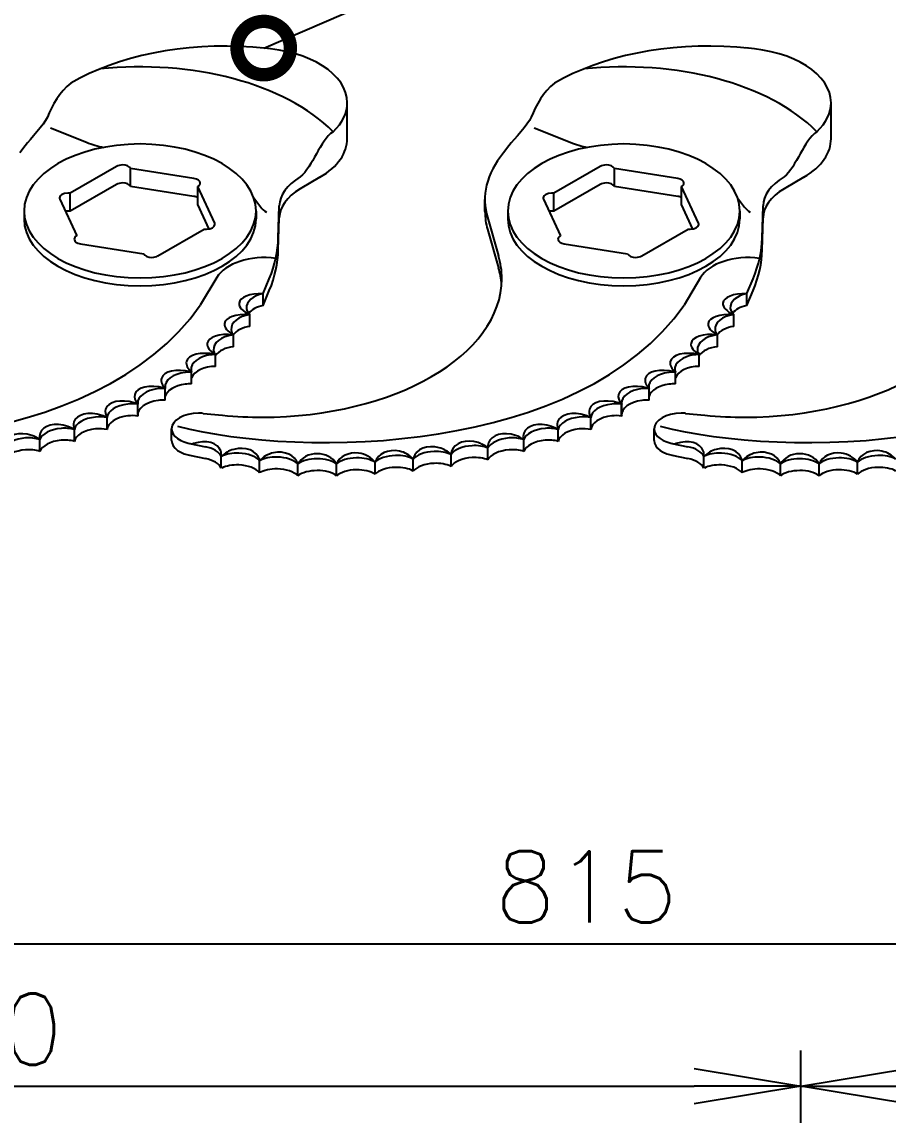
# Model space of a CAD drawing. Extents: x 230 to 4050, y 0 to 2754.
# Drawn here: x 2278.7 to 2522.1, y 1640.3 to 1947.5 of the extents above; entities that cross this region are included whole.
import ezdxf

# ---------------------------------------------------------------- set-up
doc = ezdxf.new("R2010")
doc.units = 0
doc.header["$LTSCALE"] = 2
doc.header["$PDMODE"] = 3
doc.layers.get('0').update_dxf_attribs({"linetype": 'CONTINUOUS'})
doc.layers.get('DEFPOINTS').update_dxf_attribs({"linetype": 'CONTINUOUS'})
doc.layers.add('DANMEN', color=7, linetype='CONTINUOUS')
doc.layers.add('SUNPOU', color=7, linetype='CONTINUOUS')
doc.styles.get("Standard").update_dxf_attribs({"font": 'romans.shx', "bigfont": 'extfont.shx'})
doc.dimstyles.get("Standard").update_dxf_attribs({"dimscale": 10, "dimtxt": 2, "dimasz": 3, "dimexe": 1, "dimexo": 1, "dimgap": 0.6, "dimtad": 3, "dimdec": 0, "dimzin": 0, "dimdsep": 46, "dimtxsty": 'STANDARD', "dimblk1": 'OPEN', "dimblk2": 'OPEN', "dimsah": 1, "dimcen": 1.5, "dimadec": 0, "dimazin": 0, "dimtfac": 1, "dimtdec": 0, "dimtmove": 0, "dimatfit": 0, "dimldrblk": 'DOTSMALL', "dimfxl": 1, "dimtvp": 1, "dimtolj": 1, "dimtzin": 0, "dimarcsym": 0})

# ---------------------------------------------------------------- blocks, each defined once
blk = doc.blocks.new('_OPEN')
at = {"color": 0, "linetype": 'ByBlock'}
for p, q in [((-1, 0.167), (0, 0)), ((0, 0), (-1, -0.167)), ((0, 0), (-1, 0))]:
    blk.add_line(p, q, dxfattribs=at)
blk = doc.blocks.new('*D28')
at = {"layer": 'DEFPOINTS', "color": 0}
for p in [(2843.12, 1648.43), (2497.64, 1533.33), (2843.12, 898.43)]:
    blk.add_point(p, dxfattribs=at)
at = {"layer": 'SUNPOU', "color": 0, "lineweight": -2}
for p, q in [((2497.64, 1543.33), (2497.64, 1658.43)), ((2843.12, 908.43), (2843.12, 1658.43)), ((2527.64, 1648.43), (2813.12, 1648.43))]:
    blk.add_line(p, q, dxfattribs=at)
at = {"layer": 'SUNPOU', "color": 0, "lineweight": -2, "xscale": 30, "yscale": 30, "zscale": 30, "rotation": 180}
blk.add_blockref('_OPEN', (2497.64, 1648.43), dxfattribs=at)
at = {"layer": 'SUNPOU', "color": 0, "lineweight": -2, "xscale": 30, "yscale": 30, "zscale": 30}
blk.add_blockref('_OPEN', (2843.12, 1648.43), dxfattribs=at)
at = {"layer": 'SUNPOU', "color": 0, "insert": (2670.38, 1664.43), "char_height": 20, "attachment_point": 5}
blk.add_mtext('\\A1;345', dxfattribs=at)
blk = doc.blocks.new('_DotSmall')
at = {"color": 0, "linetype": 'ByBlock', "const_width": 0.5}
blk.add_lwpolyline([(-0.0625, 0, 1), (0.0625, 0, 1)], format="xyb", close=True, dxfattribs=at)
blk = doc.blocks.new('*D14')
at = {"layer": 'DEFPOINTS', "color": 0}
for p in [(2497.64, 1648.43), (2497.64, 1533.33), (2031.51, 898.43)]:
    blk.add_point(p, dxfattribs=at)
at = {"layer": 'SUNPOU', "color": 0, "lineweight": -2}
for p, q in [((2031.51, 908.43), (2031.51, 1658.43)), ((2497.64, 1543.33), (2497.64, 1658.43)), ((2061.51, 1648.43), (2467.64, 1648.43))]:
    blk.add_line(p, q, dxfattribs=at)
at = {"layer": 'SUNPOU', "color": 0, "lineweight": -2, "xscale": 30, "yscale": 30, "zscale": 30, "rotation": 180}
blk.add_blockref('_OPEN', (2031.51, 1648.43), dxfattribs=at)
at = {"layer": 'SUNPOU', "color": 0, "lineweight": -2, "xscale": 30, "yscale": 30, "zscale": 30}
blk.add_blockref('_OPEN', (2497.64, 1648.43), dxfattribs=at)
at = {"layer": 'SUNPOU', "color": 0, "insert": (2264.57, 1664.43), "char_height": 20, "attachment_point": 5}
blk.add_mtext('\\A1;470', dxfattribs=at)
blk = doc.blocks.new('*D15')
at = {"layer": 'DEFPOINTS', "color": 0}
for p in [(2843.12, 1688.43), (2031.51, 898.43), (2843.12, 898.43)]:
    blk.add_point(p, dxfattribs=at)
at = {"layer": 'SUNPOU', "color": 0, "lineweight": -2}
for p, q in [((2031.51, 908.43), (2031.51, 1698.43)), ((2843.12, 908.43), (2843.12, 1698.43)), ((2061.51, 1688.43), (2813.12, 1688.43))]:
    blk.add_line(p, q, dxfattribs=at)
at = {"layer": 'SUNPOU', "color": 0, "lineweight": -2, "xscale": 30, "yscale": 30, "zscale": 30, "rotation": 180}
blk.add_blockref('_OPEN', (2031.51, 1688.43), dxfattribs=at)
at = {"layer": 'SUNPOU', "color": 0, "lineweight": -2, "xscale": 30, "yscale": 30, "zscale": 30}
blk.add_blockref('_OPEN', (2843.12, 1688.43), dxfattribs=at)
at = {"layer": 'SUNPOU', "color": 0, "insert": (2437.31, 1704.43), "char_height": 20, "attachment_point": 5}
blk.add_mtext('\\A1;815', dxfattribs=at)

msp = doc.modelspace()

# ---------------------------------------------------------------- linework, layer by layer
at = {"layer": 'DANMEN', "color": 2}
for p, q in [((2346.65, 1940.1), (2343.63, 1940.33)), ((2482.6, 1940.1), (2479.58, 1940.33)), ((2370.13, 1914.64), (2370.13, 1924.74)), ((2506.09, 1914.64), (2506.09, 1924.74)), ((2286.73, 1917.65), (2296.85, 1913.63)), ((2422.69, 1917.65), (2432.8, 1913.63)), ((2279.59, 1912.65), (2278.08, 1910.65)), ((2415.54, 1912.65), (2414.04, 1910.65)), ((2305.27, 1906.85), (2292.24, 1899.33)), ((2327.04, 1903.48), (2309.25, 1906.24)), ((2309.25, 1901.19), (2309.25, 1906.24)), ((2309.25, 1901.19), (2309.25, 1906.24)), ((2441.22, 1906.85), (2428.19, 1899.33)), ((2463, 1903.48), (2445.2, 1906.24)), ((2445.2, 1901.19), (2445.2, 1906.24)), ((2445.2, 1901.19), (2445.2, 1906.24)), ((2305.27, 1901.8), (2292.24, 1894.28)), ((2362.45, 1903.8), (2356.92, 1900.54)), ((2441.22, 1901.8), (2428.19, 1894.28)), ((2498.41, 1903.8), (2492.87, 1900.54)), ((2292.24, 1894.28), (2292.24, 1899.33)), ((2327.04, 1898.43), (2309.25, 1901.19)), ((2332.87, 1890.91), (2328.11, 1901.18)), ((2328.11, 1896.13), (2328.11, 1901.18)), ((2428.19, 1894.28), (2428.19, 1899.33)), ((2463, 1898.43), (2445.2, 1901.19)), ((2464.06, 1896.13), (2464.07, 1901.18)), ((2468.83, 1890.91), (2464.07, 1901.18)), ((2289.33, 1897.65), (2294.09, 1887.37)), ((2331.3, 1889.25), (2328.11, 1896.13)), ((2343.88, 1897.98), (2345.81, 1895.39)), ((2350.75, 1886.69), (2351.03, 1895.77)), ((2351.03, 1892.43), (2351.03, 1895.77)), ((2408.83, 1894.17), (2408.83, 1897.51)), ((2425.28, 1897.65), (2430.04, 1887.37)), ((2467.26, 1889.25), (2464.06, 1896.13)), ((2479.84, 1897.98), (2481.77, 1895.39)), ((2486.7, 1886.69), (2486.98, 1895.77)), ((2486.98, 1892.43), (2486.98, 1895.77)), ((2279.29, 1894.32), (2279.29, 1892.09)), ((2344.49, 1894.32), (2344.49, 1892.09)), ((2350.75, 1883.36), (2351.03, 1892.43)), ((2350.94, 1889.51), (2350.94, 1892.85)), ((2409.54, 1892.55), (2412.66, 1881.68)), ((2415.24, 1894.32), (2415.24, 1892.09)), ((2480.45, 1894.32), (2480.45, 1892.09)), ((2486.7, 1883.36), (2486.98, 1892.43)), ((2486.9, 1889.51), (2486.9, 1892.85)), ((2316.93, 1881.71), (2329.96, 1889.23)), ((2409.54, 1889.22), (2412.66, 1878.34)), ((2452.89, 1881.71), (2465.92, 1889.23)), ((2350.75, 1883.36), (2350.75, 1886.69)), ((2486.7, 1883.36), (2486.7, 1886.69)), ((2295.16, 1885.07), (2312.95, 1882.32)), ((2431.12, 1885.07), (2448.91, 1882.32)), ((2333.48, 1875.67), (2328.83, 1867.82)), ((2346.49, 1871.11), (2348.22, 1875.28)), ((2469.43, 1875.67), (2464.78, 1867.82)), ((2482.44, 1871.11), (2484.17, 1875.28)), ((2346.49, 1867.77), (2348.22, 1871.95)), ((2346.49, 1867.77), (2346.49, 1871.11)), ((2482.44, 1867.77), (2484.17, 1871.95)), ((2482.44, 1867.77), (2482.44, 1871.11)), ((2342.77, 1861.88), (2342.77, 1865.22)), ((2478.73, 1861.88), (2478.73, 1865.22)), ((2338.18, 1856.2), (2338.18, 1859.53)), ((2474.14, 1856.2), (2474.14, 1859.53)), ((2333.09, 1850.66), (2333.09, 1854)), ((2469.04, 1850.66), (2469.04, 1854)), ((2326.4, 1845.72), (2326.4, 1849.06)), ((2462.35, 1845.72), (2462.35, 1849.06)), ((2319, 1841.14), (2319, 1844.47)), ((2454.95, 1841.14), (2454.95, 1844.47)), ((2311.28, 1836.9), (2311.28, 1840.23)), ((2311.32, 1836.7), (2311.32, 1840.04)), ((2447.24, 1836.9), (2447.24, 1840.23)), ((2447.27, 1836.7), (2447.27, 1840.04)), ((2329.62, 1837.45), (2335.06, 1836.92)), ((2465.22, 1837.45), (2470.66, 1836.92)), ((2302.65, 1832.93), (2302.65, 1836.26)), ((2438.61, 1832.93), (2438.61, 1836.26)), ((2293.45, 1829.6), (2293.45, 1832.94)), ((2320.78, 1829.81), (2320.78, 1833.14)), ((2429.41, 1829.6), (2429.41, 1832.94)), ((2456.38, 1829.81), (2456.38, 1833.14)), ((2283.78, 1826.76), (2283.78, 1830.09)), ((2325.77, 1829.03), (2330.27, 1828.08)), ((2409.68, 1824.4), (2409.68, 1827.74)), ((2419.74, 1826.76), (2419.74, 1830.09)), ((2461.37, 1829.03), (2465.87, 1828.08)), ((2325.77, 1825.7), (2330.27, 1824.75)), ((2334.71, 1822.1), (2334.71, 1825.43)), ((2399.3, 1822.57), (2399.3, 1825.9)), ((2461.37, 1825.7), (2465.87, 1824.75)), ((2470.31, 1822.1), (2470.31, 1825.43)), ((2345.51, 1820.8), (2345.51, 1824.13)), ((2356.26, 1819.93), (2356.26, 1823.27)), ((2367.11, 1819.94), (2367.11, 1823.27)), ((2377.94, 1820.38), (2377.94, 1823.71)), ((2388.69, 1821.26), (2388.69, 1824.6)), ((2481.11, 1820.8), (2481.11, 1824.13)), ((2491.86, 1819.93), (2491.86, 1823.27)), ((2502.72, 1819.94), (2502.72, 1823.27)), ((2513.54, 1820.38), (2513.54, 1823.71))]:
    msp.add_line(p, q, dxfattribs=at)
for points in [[(2343.63, 1940.33), (2324.1, 1941.81), (2305.51, 1937.8), (2292.42, 1930.28)], [(2479.58, 1940.33), (2460.05, 1941.81), (2441.47, 1937.8), (2428.37, 1930.28)], [(2370.13, 1924.74), (2370.13, 1932.73), (2359.65, 1939.3), (2346.07, 1940.13)], [(2506.09, 1924.74), (2506.09, 1932.73), (2495.6, 1939.3), (2482.03, 1940.13)], [(2366.13, 1916.6), (2352.77, 1930.22), (2326.34, 1936.89), (2300.64, 1934.26)], [(2502.08, 1916.6), (2488.72, 1930.22), (2462.3, 1936.89), (2436.59, 1934.26)], [(2292.42, 1930.28), (2289.29, 1927.83), (2287.2, 1924.02), (2285.86, 1920.68)], [(2428.37, 1930.28), (2425.24, 1927.83), (2423.15, 1924.02), (2421.82, 1920.68)], [(2366.13, 1916.6), (2368.87, 1919.17), (2370.16, 1922.01), (2370.13, 1924.74)], [(2502.08, 1916.6), (2504.83, 1919.17), (2506.12, 1922.01), (2506.09, 1924.74)], [(2285.86, 1920.68), (2284.89, 1918.47), (2281.11, 1914.48), (2279.59, 1912.65)], [(2421.82, 1920.68), (2420.84, 1918.47), (2417.07, 1914.48), (2415.54, 1912.65)], [(2366.13, 1916.6), (2362.36, 1913.94), (2360.55, 1906.9), (2356.92, 1903.88)], [(2362.45, 1903.8), (2367.58, 1906.81), (2370.13, 1910.73), (2370.13, 1914.64)], [(2502.08, 1916.6), (2498.32, 1913.94), (2496.5, 1906.9), (2492.87, 1903.88)], [(2498.41, 1903.8), (2503.54, 1906.81), (2506.09, 1910.73), (2506.09, 1914.64)], [(2296.85, 1913.63), (2298.41, 1913.01), (2300.07, 1912.52), (2301.62, 1912.19)], [(2414.04, 1910.65), (2409.12, 1904.77), (2407.8, 1898.42), (2409.54, 1892.55)], [(2432.8, 1913.63), (2434.36, 1913.01), (2436.02, 1912.52), (2437.58, 1912.19)], [(2328.8, 1902.16), (2328.8, 1902.79), (2328.07, 1903.32), (2327.04, 1903.48)], [(2328.11, 1901.18), (2328.57, 1901.45), (2328.8, 1901.8), (2328.8, 1902.16)], [(2356.92, 1903.88), (2353.08, 1901.62), (2351.12, 1898.69), (2351.03, 1895.77)], [(2464.76, 1902.16), (2464.76, 1902.79), (2464.02, 1903.32), (2463, 1903.48)], [(2464.07, 1901.18), (2464.53, 1901.45), (2464.76, 1901.8), (2464.76, 1902.16)], [(2492.87, 1903.88), (2489.04, 1901.62), (2487.08, 1898.69), (2486.98, 1895.77)], [(2328.11, 1898.08), (2327.8, 1898.25), (2327.43, 1898.37), (2327.04, 1898.43)], [(2356.92, 1900.54), (2353.08, 1898.28), (2351.12, 1895.36), (2351.03, 1892.43)], [(2464.06, 1898.08), (2463.75, 1898.25), (2463.38, 1898.37), (2463, 1898.43)], [(2492.87, 1900.54), (2489.04, 1898.28), (2487.08, 1895.36), (2486.98, 1892.43)], [(2289.25, 1898.01), (2289.25, 1897.87), (2289.27, 1897.75), (2289.33, 1897.65)], [(2345.81, 1895.39), (2346.2, 1894.85), (2346.77, 1894.38), (2347.4, 1894.03)], [(2425.2, 1898.01), (2425.2, 1897.87), (2425.23, 1897.75), (2425.28, 1897.65)], [(2481.77, 1895.39), (2482.16, 1894.85), (2482.73, 1894.38), (2483.36, 1894.03)], [(2292.24, 1894.28), (2291.78, 1894.35), (2291.31, 1894.33), (2290.9, 1894.26)], [(2408.83, 1894.17), (2408.83, 1892.43), (2409.08, 1890.71), (2409.54, 1889.22)], [(2428.19, 1894.28), (2427.73, 1894.35), (2427.27, 1894.33), (2426.85, 1894.26)], [(2332.96, 1890.56), (2332.96, 1890.68), (2332.93, 1890.8), (2332.87, 1890.91)], [(2468.91, 1890.56), (2468.91, 1890.68), (2468.88, 1890.8), (2468.83, 1890.91)], [(2294.09, 1887.37), (2293.63, 1887.1), (2293.4, 1886.75), (2293.4, 1886.4)], [(2293.4, 1886.4), (2293.4, 1885.77), (2294.14, 1885.23), (2295.16, 1885.07)], [(2348.22, 1875.29), (2349.87, 1879.23), (2350.69, 1883.17), (2350.75, 1886.7)], [(2430.04, 1887.37), (2429.58, 1887.1), (2429.35, 1886.75), (2429.35, 1886.4)], [(2429.35, 1886.4), (2429.35, 1885.77), (2430.09, 1885.23), (2431.12, 1885.07)], [(2484.18, 1875.29), (2485.83, 1879.23), (2486.65, 1883.17), (2486.7, 1886.7)], [(2348.22, 1871.96), (2349.87, 1875.89), (2350.69, 1879.84), (2350.75, 1883.36)], [(2484.18, 1871.96), (2485.83, 1875.89), (2486.65, 1879.84), (2486.7, 1883.36)], [(2350.04, 1881.02), (2342.91, 1881.96), (2335.81, 1879.61), (2333.48, 1875.67)], [(2413.57, 1875.31), (2413.57, 1877.56), (2413.24, 1879.77), (2412.66, 1881.68)], [(2485.99, 1881.02), (2478.86, 1881.96), (2471.77, 1879.61), (2469.43, 1875.67)], [(2413.51, 1873.64), (2413.38, 1875.31), (2413.08, 1876.94), (2412.66, 1878.34)], [(2186.5, 1833.89), (2221.52, 1824.7), (2299.65, 1825.97), (2328.83, 1867.82)], [(2322.45, 1833.89), (2357.47, 1824.7), (2435.6, 1825.97), (2464.78, 1867.82)], [(2346.49, 1867.77), (2344.67, 1867.44), (2343.22, 1866.61), (2342.43, 1865.57)], [(2458.06, 1833.89), (2493.08, 1824.7), (2571.21, 1825.97), (2600.39, 1867.82)], [(2482.44, 1867.77), (2480.62, 1867.44), (2479.17, 1866.61), (2478.39, 1865.57)], [(2342.77, 1861.88), (2340.69, 1861.61), (2338.98, 1860.7), (2338.1, 1859.52)], [(2478.73, 1861.88), (2476.65, 1861.61), (2474.93, 1860.7), (2474.05, 1859.52)], [(2338.18, 1856.2), (2335.92, 1855.98), (2334.01, 1854.99), (2333.09, 1853.71)], [(2474.14, 1856.2), (2471.87, 1855.98), (2469.96, 1854.99), (2469.04, 1853.71)], [(2333.09, 1850.66), (2330.02, 1850.68), (2327.16, 1849.28), (2326.4, 1847.47)], [(2469.04, 1850.66), (2465.97, 1850.68), (2463.11, 1849.28), (2462.35, 1847.47)], [(2320.78, 1833.14), (2320.78, 1831.07), (2323.28, 1829.33), (2326.69, 1828.88)], [(2456.38, 1833.14), (2456.38, 1831.07), (2458.88, 1829.33), (2462.29, 1828.88)], [(2320.78, 1829.81), (2320.78, 1827.73), (2323.28, 1826), (2326.69, 1825.54)], [(2334.71, 1825.43), (2334.16, 1826.65), (2332.42, 1827.64), (2330.27, 1828.08)], [(2456.38, 1829.81), (2456.38, 1827.73), (2458.88, 1826), (2462.29, 1825.54)], [(2470.31, 1825.43), (2469.76, 1826.65), (2468.03, 1827.64), (2465.87, 1828.08)], [(2334.71, 1822.1), (2334.16, 1823.32), (2332.42, 1824.3), (2330.27, 1824.75)], [(2470.31, 1822.1), (2469.76, 1823.32), (2468.02, 1824.3), (2465.87, 1824.75)]]:
    msp.add_open_spline(points, degree=3, dxfattribs=at)
for points, knots in [([(2344.49, 1894.32), (2344.49, 1904.72), (2329.9, 1913.15), (2311.89, 1913.15), (2293.89, 1913.15), (2279.29, 1904.72), (2279.29, 1894.32)], [0, 0, 0, 0, 1, 1, 1, 2, 2, 2, 2]), ([(2480.45, 1894.32), (2480.45, 1904.72), (2465.85, 1913.15), (2447.85, 1913.15), (2429.84, 1913.15), (2415.24, 1904.72), (2415.24, 1894.32)], [0, 0, 0, 0, 1, 1, 1, 2, 2, 2, 2]), ([(2309.25, 1906.24), (2308.96, 1906.85), (2308.01, 1907.25), (2306.95, 1907.25), (2306.29, 1907.25), (2305.7, 1907.1), (2305.27, 1906.85)], [0, 0, 0, 0, 1, 1, 1, 2, 2, 2, 2]), ([(2445.2, 1906.24), (2444.92, 1906.85), (2443.97, 1907.25), (2442.9, 1907.25), (2442.25, 1907.25), (2441.65, 1907.1), (2441.22, 1906.85)], [0, 0, 0, 0, 1, 1, 1, 2, 2, 2, 2]), ([(2309.25, 1901.19), (2308.96, 1901.8), (2308.01, 1902.2), (2306.95, 1902.2), (2306.29, 1902.2), (2305.69, 1902.05), (2305.26, 1901.8)], [0, 0, 0, 0, 1, 1, 1, 2, 2, 2, 2]), ([(2445.2, 1901.19), (2444.92, 1901.8), (2443.97, 1902.2), (2442.9, 1902.2), (2442.24, 1902.2), (2441.65, 1902.05), (2441.22, 1901.8)], [0, 0, 0, 0, 1, 1, 1, 2, 2, 2, 2]), ([(2292.24, 1899.33), (2292.03, 1899.36), (2291.82, 1899.38), (2291.62, 1899.38), (2290.31, 1899.38), (2289.25, 1898.76), (2289.25, 1898.01)], [0, 0, 0, 0, 1, 1, 1, 2, 2, 2, 2]), ([(2428.19, 1899.33), (2427.98, 1899.36), (2427.77, 1899.38), (2427.57, 1899.38), (2426.26, 1899.38), (2425.2, 1898.76), (2425.2, 1898.01)], [0, 0, 0, 0, 1, 1, 1, 2, 2, 2, 2]), ([(2279.29, 1894.32), (2279.29, 1883.92), (2293.89, 1875.5), (2311.89, 1875.5), (2329.9, 1875.5), (2344.49, 1883.92), (2344.49, 1894.32)], [0, 0, 0, 0, 1, 1, 1, 2, 2, 2, 2]), ([(2415.24, 1894.32), (2415.24, 1883.92), (2429.84, 1875.5), (2447.85, 1875.5), (2465.85, 1875.5), (2480.45, 1883.92), (2480.45, 1894.32)], [0, 0, 0, 0, 1, 1, 1, 2, 2, 2, 2]), ([(2279.29, 1892.09), (2279.29, 1881.7), (2293.89, 1873.27), (2311.89, 1873.27), (2329.9, 1873.27), (2344.49, 1881.7), (2344.49, 1892.09)], [0, 0, 0, 0, 1, 1, 1, 2, 2, 2, 2]), ([(2329.96, 1889.23), (2330.17, 1889.2), (2330.39, 1889.18), (2330.58, 1889.18), (2331.89, 1889.18), (2332.96, 1889.8), (2332.96, 1890.56)], [0, 0, 0, 0, 1, 1, 1, 2, 2, 2, 2]), ([(2415.24, 1892.09), (2415.24, 1881.7), (2429.84, 1873.27), (2447.85, 1873.27), (2465.85, 1873.27), (2480.45, 1881.7), (2480.45, 1892.09)], [0, 0, 0, 0, 1, 1, 1, 2, 2, 2, 2]), ([(2465.92, 1889.23), (2466.13, 1889.2), (2466.34, 1889.18), (2466.54, 1889.18), (2467.85, 1889.18), (2468.91, 1889.8), (2468.91, 1890.56)], [0, 0, 0, 0, 1, 1, 1, 2, 2, 2, 2]), ([(2312.95, 1882.32), (2313.24, 1881.71), (2314.2, 1881.31), (2315.25, 1881.3), (2315.91, 1881.3), (2316.51, 1881.46), (2316.93, 1881.71)], [0, 0, 0, 0, 1, 1, 1, 2, 2, 2, 2]), ([(2448.91, 1882.32), (2449.19, 1881.71), (2450.15, 1881.31), (2451.21, 1881.3), (2451.87, 1881.3), (2452.46, 1881.46), (2452.89, 1881.71)], [0, 0, 0, 0, 1, 1, 1, 2, 2, 2, 2]), ([(2335.06, 1836.92), (2338.93, 1836.55), (2342.78, 1836.38), (2346.16, 1836.39), (2383.39, 1836.39), (2413.57, 1853.81), (2413.57, 1875.31)], [0, 0, 0, 0, 1, 1, 1, 2, 2, 2, 2]), ([(2470.66, 1836.92), (2474.53, 1836.55), (2478.38, 1836.38), (2481.77, 1836.39), (2518.99, 1836.39), (2549.17, 1853.81), (2549.17, 1875.31)], [0, 0, 0, 0, 1, 1, 1, 2, 2, 2, 2]), ([(2346.47, 1871.1), (2342.67, 1871.19), (2339.95, 1870.06), (2339.74, 1868.46), (2339.59, 1867.3), (2340.79, 1866.11), (2342.77, 1865.22)], [0, 0, 0, 0, 1, 1, 1, 2, 2, 2, 2]), ([(2346.49, 1871.11), (2343.61, 1870.58), (2341.65, 1868.8), (2341.83, 1866.96), (2341.89, 1866.29), (2342.24, 1865.69), (2342.77, 1865.22)], [0, 0, 0, 0, 1, 1, 1, 2, 2, 2, 2]), ([(2482.43, 1871.1), (2478.63, 1871.19), (2475.91, 1870.06), (2475.69, 1868.46), (2475.55, 1867.3), (2476.75, 1866.11), (2478.72, 1865.22)], [0, 0, 0, 0, 1, 1, 1, 2, 2, 2, 2]), ([(2482.44, 1871.11), (2479.57, 1870.58), (2477.6, 1868.8), (2477.78, 1866.96), (2477.84, 1866.29), (2478.19, 1865.69), (2478.73, 1865.22)], [0, 0, 0, 0, 1, 1, 1, 2, 2, 2, 2]), ([(2342.76, 1865.22), (2338.84, 1865.5), (2335.89, 1864.43), (2335.61, 1862.74), (2335.44, 1861.63), (2336.45, 1860.47), (2338.18, 1859.54)], [0, 0, 0, 0, 1, 1, 1, 2, 2, 2, 2]), ([(2342.77, 1865.22), (2339.62, 1864.81), (2337.3, 1862.92), (2337.52, 1860.95), (2337.58, 1860.41), (2337.82, 1859.93), (2338.18, 1859.53)], [0, 0, 0, 0, 1, 1, 1, 2, 2, 2, 2]), ([(2478.72, 1865.22), (2474.79, 1865.5), (2471.84, 1864.43), (2471.56, 1862.74), (2471.39, 1861.63), (2472.41, 1860.47), (2474.14, 1859.54)], [0, 0, 0, 0, 1, 1, 1, 2, 2, 2, 2]), ([(2478.73, 1865.22), (2475.58, 1864.81), (2473.25, 1862.92), (2473.48, 1860.95), (2473.53, 1860.41), (2473.78, 1859.93), (2474.14, 1859.53)], [0, 0, 0, 0, 1, 1, 1, 2, 2, 2, 2]), ([(2338.18, 1859.53), (2334.19, 1859.94), (2331.1, 1858.91), (2330.78, 1857.16), (2330.6, 1856.09), (2331.51, 1854.95), (2333.08, 1854)], [0, 0, 0, 0, 1, 1, 1, 2, 2, 2, 2]), ([(2338.18, 1859.53), (2338.11, 1859.53), (2338.04, 1859.52), (2337.97, 1859.51), (2334.75, 1859.12), (2332.32, 1857.2), (2332.56, 1855.21), (2332.62, 1854.76), (2332.81, 1854.35), (2333.09, 1854)], [0, 0, 0, 0, 1, 1, 1, 2, 2, 2, 3, 3, 3, 3]), ([(2474.13, 1859.53), (2470.15, 1859.94), (2467.05, 1858.91), (2466.74, 1857.16), (2466.56, 1856.09), (2467.46, 1854.95), (2469.04, 1854)], [0, 0, 0, 0, 1, 1, 1, 2, 2, 2, 2]), ([(2474.14, 1859.53), (2474.06, 1859.53), (2473.99, 1859.52), (2473.93, 1859.51), (2470.7, 1859.12), (2468.28, 1857.2), (2468.52, 1855.21), (2468.58, 1854.76), (2468.76, 1854.35), (2469.04, 1854)], [0, 0, 0, 0, 1, 1, 1, 2, 2, 2, 3, 3, 3, 3]), ([(2333.08, 1854), (2328.98, 1854.86), (2325.41, 1853.98), (2324.95, 1852.01), (2324.73, 1851.05), (2325.29, 1850), (2326.4, 1849.06)], [0, 0, 0, 0, 1, 1, 1, 2, 2, 2, 2]), ([(2333.09, 1854), (2332.63, 1854), (2332.17, 1853.97), (2331.77, 1853.92), (2328.47, 1853.49), (2325.99, 1851.59), (2326.23, 1849.65), (2326.26, 1849.44), (2326.32, 1849.23), (2326.4, 1849.06)], [0, 0, 0, 0, 1, 1, 1, 2, 2, 2, 3, 3, 3, 3]), ([(2469.03, 1854), (2464.94, 1854.86), (2461.36, 1853.98), (2460.91, 1852.01), (2460.68, 1851.05), (2461.25, 1850), (2462.35, 1849.06)], [0, 0, 0, 0, 1, 1, 1, 2, 2, 2, 2]), ([(2469.04, 1854), (2468.58, 1854), (2468.13, 1853.97), (2467.72, 1853.92), (2464.42, 1853.49), (2461.95, 1851.59), (2462.19, 1849.65), (2462.22, 1849.44), (2462.27, 1849.23), (2462.35, 1849.06)], [0, 0, 0, 0, 1, 1, 1, 2, 2, 2, 3, 3, 3, 3]), ([(2326.39, 1849.06), (2326.32, 1849.08), (2326.26, 1849.09), (2326.2, 1849.11), (2322.16, 1850.15), (2318.46, 1849.32), (2317.93, 1847.28), (2317.7, 1846.37), (2318.11, 1845.38), (2319, 1844.48)], [0, 0, 0, 0, 1, 1, 1, 2, 2, 2, 3, 3, 3, 3]), ([(2462.35, 1849.06), (2462.28, 1849.08), (2462.22, 1849.09), (2462.16, 1849.11), (2458.11, 1850.15), (2454.41, 1849.32), (2453.88, 1847.28), (2453.65, 1846.37), (2454.07, 1845.38), (2454.95, 1844.48)], [0, 0, 0, 0, 1, 1, 1, 2, 2, 2, 3, 3, 3, 3]), ([(2326.4, 1849.06), (2325.77, 1849.09), (2325.13, 1849.06), (2324.56, 1848.99), (2321.22, 1848.58), (2318.69, 1846.69), (2318.94, 1844.77), (2318.95, 1844.67), (2318.97, 1844.57), (2319, 1844.47)], [0, 0, 0, 0, 1, 1, 1, 2, 2, 2, 3, 3, 3, 3]), ([(2462.35, 1849.06), (2461.72, 1849.09), (2461.09, 1849.06), (2460.52, 1848.99), (2457.17, 1848.58), (2454.65, 1846.69), (2454.89, 1844.77), (2454.9, 1844.67), (2454.93, 1844.57), (2454.95, 1844.47)], [0, 0, 0, 0, 1, 1, 1, 2, 2, 2, 3, 3, 3, 3]), ([(2318.99, 1844.47), (2318.86, 1844.51), (2318.73, 1844.55), (2318.63, 1844.57), (2314.63, 1845.64), (2310.95, 1844.84), (2310.39, 1842.77), (2310.16, 1841.89), (2310.52, 1840.93), (2311.32, 1840.04)], [0, 0, 0, 0, 1, 1, 1, 2, 2, 2, 3, 3, 3, 3]), ([(2319, 1844.47), (2318.3, 1844.52), (2317.59, 1844.5), (2316.95, 1844.42), (2313.59, 1844.01), (2311.05, 1842.14), (2311.28, 1840.23), (2311.29, 1840.16), (2311.3, 1840.09), (2311.32, 1840.04)], [0, 0, 0, 0, 1, 1, 1, 2, 2, 2, 3, 3, 3, 3]), ([(2326.4, 1845.72), (2325.77, 1845.76), (2325.13, 1845.73), (2324.56, 1845.66), (2321.71, 1845.3), (2319.46, 1843.88), (2319, 1842.26)], [0, 0, 0, 0, 1, 1, 1, 2, 2, 2, 2]), ([(2454.94, 1844.47), (2454.81, 1844.51), (2454.69, 1844.55), (2454.58, 1844.57), (2450.58, 1845.64), (2446.9, 1844.84), (2446.35, 1842.77), (2446.11, 1841.89), (2446.48, 1840.93), (2447.27, 1840.04)], [0, 0, 0, 0, 1, 1, 1, 2, 2, 2, 3, 3, 3, 3]), ([(2454.95, 1844.47), (2454.25, 1844.52), (2453.55, 1844.5), (2452.91, 1844.42), (2449.54, 1844.01), (2447.01, 1842.14), (2447.24, 1840.23), (2447.25, 1840.16), (2447.26, 1840.09), (2447.27, 1840.04)], [0, 0, 0, 0, 1, 1, 1, 2, 2, 2, 3, 3, 3, 3]), ([(2462.35, 1845.72), (2461.72, 1845.76), (2461.09, 1845.73), (2460.52, 1845.66), (2457.67, 1845.3), (2455.41, 1843.88), (2454.95, 1842.26)], [0, 0, 0, 0, 1, 1, 1, 2, 2, 2, 2]), ([(2311.31, 1840.04), (2310.95, 1840.18), (2310.59, 1840.31), (2310.27, 1840.41), (2306.48, 1841.57), (2302.89, 1840.79), (2302.23, 1838.65), (2301.99, 1837.89), (2302.17, 1837.06), (2302.64, 1836.27)], [0, 0, 0, 0, 1, 1, 1, 2, 2, 2, 3, 3, 3, 3]), ([(2311.32, 1840.04), (2310.38, 1840.19), (2309.41, 1840.2), (2308.5, 1840.09), (2305.22, 1839.74), (2302.68, 1838.06), (2302.64, 1836.26)], [0, 0, 0, 0, 1, 1, 1, 2, 2, 2, 2]), ([(2319, 1841.14), (2318.3, 1841.19), (2317.59, 1841.17), (2316.95, 1841.09), (2313.59, 1840.68), (2311.05, 1838.81), (2311.28, 1836.9), (2311.29, 1836.83), (2311.3, 1836.76), (2311.32, 1836.7)], [0, 0, 0, 0, 1, 1, 1, 2, 2, 2, 3, 3, 3, 3]), ([(2447.26, 1840.04), (2446.9, 1840.18), (2446.55, 1840.31), (2446.23, 1840.41), (2442.44, 1841.57), (2438.84, 1840.79), (2438.18, 1838.65), (2437.95, 1837.89), (2438.12, 1837.06), (2438.6, 1836.27)], [0, 0, 0, 0, 1, 1, 1, 2, 2, 2, 3, 3, 3, 3]), ([(2447.27, 1840.04), (2446.34, 1840.19), (2445.36, 1840.2), (2444.46, 1840.09), (2441.17, 1839.74), (2438.64, 1838.06), (2438.6, 1836.26)], [0, 0, 0, 0, 1, 1, 1, 2, 2, 2, 2]), ([(2454.95, 1841.14), (2454.25, 1841.19), (2453.55, 1841.17), (2452.91, 1841.09), (2449.54, 1840.68), (2447.01, 1838.81), (2447.24, 1836.9), (2447.25, 1836.83), (2447.26, 1836.76), (2447.27, 1836.7)], [0, 0, 0, 0, 1, 1, 1, 2, 2, 2, 3, 3, 3, 3]), ([(2302.64, 1836.26), (2302.15, 1836.5), (2301.65, 1836.71), (2301.19, 1836.85), (2297.54, 1838.05), (2293.99, 1837.25), (2293.28, 1835.06), (2293.05, 1834.38), (2293.14, 1833.65), (2293.44, 1832.95)], [0, 0, 0, 0, 1, 1, 1, 2, 2, 2, 3, 3, 3, 3]), ([(2329.62, 1837.45), (2329.17, 1837.49), (2328.73, 1837.51), (2328.35, 1837.51), (2324.17, 1837.51), (2320.78, 1835.55), (2320.78, 1833.14)], [0, 0, 0, 0, 1, 1, 1, 2, 2, 2, 2]), ([(2438.59, 1836.26), (2438.11, 1836.5), (2437.61, 1836.71), (2437.15, 1836.85), (2433.49, 1838.05), (2429.95, 1837.25), (2429.24, 1835.06), (2429.01, 1834.38), (2429.09, 1833.65), (2429.4, 1832.95)], [0, 0, 0, 0, 1, 1, 1, 2, 2, 2, 3, 3, 3, 3]), ([(2465.22, 1837.45), (2464.78, 1837.49), (2464.34, 1837.51), (2463.95, 1837.51), (2459.77, 1837.51), (2456.38, 1835.55), (2456.38, 1833.14)], [0, 0, 0, 0, 1, 1, 1, 2, 2, 2, 2]), ([(2293.44, 1832.94), (2292.83, 1833.3), (2292.19, 1833.58), (2291.58, 1833.79), (2288.04, 1834.99), (2284.57, 1834.14), (2283.8, 1831.9), (2283.61, 1831.31), (2283.61, 1830.69), (2283.78, 1830.1)], [0, 0, 0, 0, 1, 1, 1, 2, 2, 2, 3, 3, 3, 3]), ([(2302.65, 1836.26), (2301.6, 1836.49), (2300.47, 1836.54), (2299.38, 1836.42), (2296.23, 1836.11), (2293.74, 1834.62), (2293.44, 1832.94)], [0, 0, 0, 0, 1, 1, 1, 2, 2, 2, 2]), ([(2311.32, 1836.7), (2310.38, 1836.85), (2309.41, 1836.86), (2308.5, 1836.76), (2305.22, 1836.4), (2302.68, 1834.72), (2302.64, 1832.93)], [0, 0, 0, 0, 1, 1, 1, 2, 2, 2, 2]), ([(2429.4, 1832.94), (2428.79, 1833.3), (2428.14, 1833.58), (2427.54, 1833.79), (2424, 1834.99), (2420.52, 1834.14), (2419.76, 1831.9), (2419.56, 1831.31), (2419.56, 1830.69), (2419.74, 1830.1)], [0, 0, 0, 0, 1, 1, 1, 2, 2, 2, 3, 3, 3, 3]), ([(2438.61, 1836.26), (2437.56, 1836.49), (2436.42, 1836.54), (2435.34, 1836.42), (2432.18, 1836.11), (2429.7, 1834.62), (2429.4, 1832.94)], [0, 0, 0, 0, 1, 1, 1, 2, 2, 2, 2]), ([(2447.27, 1836.7), (2446.34, 1836.85), (2445.36, 1836.86), (2444.46, 1836.76), (2441.17, 1836.4), (2438.64, 1834.72), (2438.6, 1832.93)], [0, 0, 0, 0, 1, 1, 1, 2, 2, 2, 2]), ([(2283.78, 1830.09), (2283.05, 1830.6), (2282.26, 1830.98), (2281.48, 1831.24), (2278.06, 1832.41), (2274.65, 1831.47), (2273.86, 1829.16), (2273.69, 1828.69), (2273.65, 1828.21), (2273.72, 1827.75)], [0, 0, 0, 0, 1, 1, 1, 2, 2, 2, 3, 3, 3, 3]), ([(2293.45, 1832.94), (2292.3, 1833.25), (2291, 1833.34), (2289.76, 1833.23), (2286.73, 1832.98), (2284.29, 1831.65), (2283.78, 1830.09)], [0, 0, 0, 0, 1, 1, 1, 2, 2, 2, 2]), ([(2302.65, 1832.93), (2301.6, 1833.15), (2300.47, 1833.2), (2299.38, 1833.09), (2296.23, 1832.78), (2293.74, 1831.29), (2293.44, 1829.6)], [0, 0, 0, 0, 1, 1, 1, 2, 2, 2, 2]), ([(2419.74, 1830.09), (2419.01, 1830.6), (2418.21, 1830.98), (2417.44, 1831.24), (2414.01, 1832.41), (2410.6, 1831.47), (2409.81, 1829.16), (2409.65, 1828.69), (2409.61, 1828.21), (2409.68, 1827.75)], [0, 0, 0, 0, 1, 1, 1, 2, 2, 2, 3, 3, 3, 3]), ([(2429.41, 1832.94), (2428.25, 1833.25), (2426.95, 1833.34), (2425.71, 1833.23), (2422.69, 1832.98), (2420.25, 1831.65), (2419.73, 1830.09)], [0, 0, 0, 0, 1, 1, 1, 2, 2, 2, 2]), ([(2438.61, 1832.93), (2437.56, 1833.15), (2436.42, 1833.2), (2435.34, 1833.09), (2432.18, 1832.78), (2429.7, 1831.29), (2429.4, 1829.6)], [0, 0, 0, 0, 1, 1, 1, 2, 2, 2, 2]), ([(2283.78, 1830.09), (2282.56, 1830.5), (2281.1, 1830.65), (2279.69, 1830.55), (2276.8, 1830.34), (2274.42, 1829.18), (2273.72, 1827.74)], [0, 0, 0, 0, 1, 1, 1, 2, 2, 2, 2]), ([(2293.45, 1829.6), (2292.3, 1829.92), (2291, 1830.01), (2289.76, 1829.9), (2286.73, 1829.64), (2284.29, 1828.32), (2283.78, 1826.76)], [0, 0, 0, 0, 1, 1, 1, 2, 2, 2, 2]), ([(2334.71, 1825.43), (2334.79, 1825.98), (2334.74, 1826.49), (2334.58, 1826.93), (2333.8, 1829.23), (2330.37, 1830.14), (2326.93, 1828.96), (2326.82, 1828.92), (2326.71, 1828.89), (2326.62, 1828.85)], [0, 0, 0, 0, 1, 1, 1, 2, 2, 2, 3, 3, 3, 3]), ([(2345.51, 1824.14), (2345.49, 1824.26), (2345.46, 1824.37), (2345.43, 1824.47), (2344.74, 1826.97), (2341.51, 1828.25), (2338.22, 1827.34), (2336.87, 1826.97), (2335.72, 1826.28), (2334.89, 1825.44)], [0, 0, 0, 0, 1, 1, 1, 2, 2, 2, 3, 3, 3, 3]), ([(2399.29, 1825.9), (2398.38, 1826.82), (2397.2, 1827.47), (2395.97, 1827.8), (2392.68, 1828.71), (2389.45, 1827.43), (2388.76, 1824.94), (2388.72, 1824.82), (2388.7, 1824.7), (2388.69, 1824.61)], [0, 0, 0, 0, 1, 1, 1, 2, 2, 2, 3, 3, 3, 3]), ([(2409.68, 1827.74), (2408.85, 1828.42), (2407.88, 1828.93), (2406.9, 1829.24), (2403.57, 1830.31), (2400.23, 1829.25), (2399.45, 1826.85), (2399.36, 1826.54), (2399.3, 1826.21), (2399.29, 1825.91)], [0, 0, 0, 0, 1, 1, 1, 2, 2, 2, 3, 3, 3, 3]), ([(2409.68, 1827.74), (2408.4, 1828.26), (2406.79, 1828.47), (2405.22, 1828.38), (2402.47, 1828.22), (2400.17, 1827.21), (2399.29, 1825.9)], [0, 0, 0, 0, 1, 1, 1, 2, 2, 2, 2]), ([(2419.74, 1830.09), (2418.51, 1830.5), (2417.06, 1830.65), (2415.65, 1830.55), (2412.76, 1830.34), (2410.38, 1829.18), (2409.68, 1827.74)], [0, 0, 0, 0, 1, 1, 1, 2, 2, 2, 2]), ([(2429.41, 1829.6), (2428.25, 1829.92), (2426.95, 1830.01), (2425.71, 1829.9), (2422.69, 1829.64), (2420.25, 1828.32), (2419.73, 1826.76)], [0, 0, 0, 0, 1, 1, 1, 2, 2, 2, 2]), ([(2470.31, 1825.43), (2470.4, 1825.98), (2470.35, 1826.49), (2470.19, 1826.93), (2469.4, 1829.23), (2465.97, 1830.14), (2462.53, 1828.96), (2462.42, 1828.92), (2462.31, 1828.89), (2462.22, 1828.85)], [0, 0, 0, 0, 1, 1, 1, 2, 2, 2, 3, 3, 3, 3]), ([(2481.11, 1824.14), (2481.09, 1824.26), (2481.06, 1824.37), (2481.04, 1824.47), (2480.34, 1826.97), (2477.12, 1828.25), (2473.83, 1827.34), (2472.47, 1826.97), (2471.33, 1826.28), (2470.5, 1825.44)], [0, 0, 0, 0, 1, 1, 1, 2, 2, 2, 3, 3, 3, 3]), ([(2283.78, 1826.76), (2282.56, 1827.17), (2281.1, 1827.31), (2279.69, 1827.21), (2276.8, 1827.01), (2274.42, 1825.85), (2273.72, 1824.4)], [0, 0, 0, 0, 1, 1, 1, 2, 2, 2, 2]), ([(2345.51, 1824.13), (2344.48, 1825.38), (2342.17, 1826.19), (2339.68, 1826.3), (2337.81, 1826.37), (2336.1, 1826.04), (2334.89, 1825.44)], [0, 0, 0, 0, 1, 1, 1, 2, 2, 2, 2]), ([(2356.25, 1823.27), (2355.52, 1825.7), (2352.52, 1827.04), (2349.41, 1826.39), (2347.78, 1826.05), (2346.41, 1825.21), (2345.51, 1824.14)], [0, 0, 0, 0, 1, 1, 1, 2, 2, 2, 2]), ([(2356.26, 1823.27), (2355.13, 1824.42), (2352.91, 1825.11), (2350.53, 1825.18), (2348.53, 1825.23), (2346.73, 1824.83), (2345.51, 1824.14)], [0, 0, 0, 0, 1, 1, 1, 2, 2, 2, 2]), ([(2367.11, 1823.27), (2365.86, 1824.21), (2363.81, 1824.72), (2361.69, 1824.73), (2359.43, 1824.73), (2357.44, 1824.15), (2356.25, 1823.27)], [0, 0, 0, 0, 1, 1, 1, 2, 2, 2, 2]), ([(2367.11, 1823.28), (2366.11, 1825.06), (2363.97, 1826.11), (2361.68, 1826.13), (2359.29, 1826.13), (2357.22, 1824.97), (2356.26, 1823.28)], [0, 0, 0, 0, 1, 1, 1, 2, 2, 2, 2]), ([(2377.93, 1823.72), (2376.93, 1825.16), (2375.2, 1826.08), (2373.33, 1826.3), (2370.54, 1826.62), (2368.01, 1825.34), (2367.11, 1823.28)], [0, 0, 0, 0, 1, 1, 1, 2, 2, 2, 2]), ([(2377.94, 1823.71), (2376.65, 1824.55), (2374.7, 1824.98), (2372.7, 1824.96), (2370.32, 1824.92), (2368.25, 1824.26), (2367.11, 1823.28)], [0, 0, 0, 0, 1, 1, 1, 2, 2, 2, 2]), ([(2388.69, 1824.6), (2387.38, 1825.33), (2385.53, 1825.68), (2383.66, 1825.63), (2381.16, 1825.57), (2379.01, 1824.8), (2377.93, 1823.72)], [0, 0, 0, 0, 1, 1, 1, 2, 2, 2, 2]), ([(2388.68, 1824.6), (2387.71, 1825.75), (2386.3, 1826.52), (2384.79, 1826.84), (2381.64, 1827.51), (2378.67, 1826.13), (2377.94, 1823.72)], [0, 0, 0, 0, 1, 1, 1, 2, 2, 2, 2]), ([(2399.3, 1825.9), (2398, 1826.54), (2396.25, 1826.82), (2394.51, 1826.76), (2391.91, 1826.65), (2389.67, 1825.78), (2388.68, 1824.6)], [0, 0, 0, 0, 1, 1, 1, 2, 2, 2, 2]), ([(2409.68, 1824.4), (2408.4, 1824.93), (2406.79, 1825.13), (2405.22, 1825.04), (2402.47, 1824.89), (2400.17, 1823.88), (2399.29, 1822.57)], [0, 0, 0, 0, 1, 1, 1, 2, 2, 2, 2]), ([(2419.74, 1826.76), (2418.51, 1827.17), (2417.06, 1827.31), (2415.65, 1827.21), (2412.76, 1827.01), (2410.38, 1825.85), (2409.68, 1824.4)], [0, 0, 0, 0, 1, 1, 1, 2, 2, 2, 2]), ([(2481.11, 1824.13), (2480.08, 1825.38), (2477.78, 1826.19), (2475.28, 1826.3), (2473.41, 1826.37), (2471.71, 1826.04), (2470.49, 1825.44)], [0, 0, 0, 0, 1, 1, 1, 2, 2, 2, 2]), ([(2491.86, 1823.27), (2490.74, 1824.42), (2488.51, 1825.11), (2486.14, 1825.18), (2484.13, 1825.23), (2482.33, 1824.83), (2481.11, 1824.14)], [0, 0, 0, 0, 1, 1, 1, 2, 2, 2, 2]), ([(2491.86, 1823.27), (2491.13, 1825.7), (2488.13, 1827.04), (2485.01, 1826.39), (2483.38, 1826.05), (2482.01, 1825.21), (2481.12, 1824.14)], [0, 0, 0, 0, 1, 1, 1, 2, 2, 2, 2]), ([(2502.72, 1823.27), (2501.46, 1824.21), (2499.42, 1824.72), (2497.29, 1824.73), (2495.03, 1824.73), (2493.04, 1824.15), (2491.85, 1823.27)], [0, 0, 0, 0, 1, 1, 1, 2, 2, 2, 2]), ([(2502.71, 1823.28), (2501.72, 1825.06), (2499.57, 1826.11), (2497.28, 1826.13), (2494.89, 1826.13), (2492.82, 1824.97), (2491.86, 1823.28)], [0, 0, 0, 0, 1, 1, 1, 2, 2, 2, 2]), ([(2513.54, 1823.71), (2512.26, 1824.55), (2510.3, 1824.98), (2508.3, 1824.96), (2505.92, 1824.92), (2503.85, 1824.26), (2502.71, 1823.28)], [0, 0, 0, 0, 1, 1, 1, 2, 2, 2, 2]), ([(2513.54, 1823.72), (2512.53, 1825.16), (2510.8, 1826.08), (2508.93, 1826.3), (2506.14, 1826.62), (2503.61, 1825.34), (2502.72, 1823.28)], [0, 0, 0, 0, 1, 1, 1, 2, 2, 2, 2]), ([(2524.28, 1824.6), (2523.32, 1825.75), (2521.9, 1826.52), (2520.39, 1826.84), (2517.25, 1827.51), (2514.27, 1826.13), (2513.54, 1823.72)], [0, 0, 0, 0, 1, 1, 1, 2, 2, 2, 2]), ([(2524.29, 1824.6), (2522.99, 1825.33), (2521.14, 1825.68), (2519.27, 1825.63), (2516.77, 1825.57), (2514.62, 1824.8), (2513.54, 1823.72)], [0, 0, 0, 0, 1, 1, 1, 2, 2, 2, 2]), ([(2345.51, 1820.8), (2344.48, 1822.04), (2342.17, 1822.85), (2339.68, 1822.96), (2337.81, 1823.03), (2336.1, 1822.7), (2334.89, 1822.1)], [0, 0, 0, 0, 1, 1, 1, 2, 2, 2, 2]), ([(2356.26, 1819.93), (2355.14, 1821.08), (2352.91, 1821.78), (2350.53, 1821.85), (2348.53, 1821.9), (2346.73, 1821.49), (2345.51, 1820.81)], [0, 0, 0, 0, 1, 1, 1, 2, 2, 2, 2]), ([(2377.94, 1820.38), (2376.65, 1821.22), (2374.7, 1821.64), (2372.7, 1821.62), (2370.32, 1821.59), (2368.25, 1820.92), (2367.11, 1819.94)], [0, 0, 0, 0, 1, 1, 1, 2, 2, 2, 2]), ([(2388.69, 1821.26), (2387.38, 1822), (2385.53, 1822.34), (2383.66, 1822.3), (2381.16, 1822.23), (2379.01, 1821.47), (2377.93, 1820.38)], [0, 0, 0, 0, 1, 1, 1, 2, 2, 2, 2]), ([(2399.3, 1822.57), (2398, 1823.21), (2396.25, 1823.49), (2394.51, 1823.42), (2391.91, 1823.32), (2389.67, 1822.45), (2388.68, 1821.26)], [0, 0, 0, 0, 1, 1, 1, 2, 2, 2, 2]), ([(2481.11, 1820.8), (2480.08, 1822.04), (2477.78, 1822.85), (2475.28, 1822.96), (2473.41, 1823.03), (2471.71, 1822.7), (2470.49, 1822.1)], [0, 0, 0, 0, 1, 1, 1, 2, 2, 2, 2]), ([(2491.86, 1819.93), (2490.74, 1821.08), (2488.51, 1821.78), (2486.14, 1821.85), (2484.13, 1821.9), (2482.33, 1821.49), (2481.11, 1820.81)], [0, 0, 0, 0, 1, 1, 1, 2, 2, 2, 2]), ([(2513.54, 1820.38), (2512.26, 1821.22), (2510.3, 1821.64), (2508.3, 1821.62), (2505.92, 1821.59), (2503.85, 1820.92), (2502.71, 1819.94)], [0, 0, 0, 0, 1, 1, 1, 2, 2, 2, 2]), ([(2524.29, 1821.26), (2522.99, 1822), (2521.13, 1822.34), (2519.27, 1822.3), (2516.76, 1822.23), (2514.62, 1821.47), (2513.54, 1820.38)], [0, 0, 0, 0, 1, 1, 1, 2, 2, 2, 2]), ([(2367.11, 1819.94), (2365.86, 1820.88), (2363.81, 1821.39), (2361.69, 1821.39), (2359.43, 1821.39), (2357.44, 1820.82), (2356.25, 1819.94)], [0, 0, 0, 0, 1, 1, 1, 2, 2, 2, 2]), ([(2502.72, 1819.94), (2501.46, 1820.88), (2499.42, 1821.39), (2497.29, 1821.39), (2495.03, 1821.39), (2493.04, 1820.82), (2491.85, 1819.94)], [0, 0, 0, 0, 1, 1, 1, 2, 2, 2, 2])]:
    msp.add_open_spline(points, degree=3, knots=knots, dxfattribs=at)

# ---------------------------------------------------------------- dimensions: what is measured, and where the dimension line sits
at = {"layer": 'SUNPOU'}
dim = msp.add_linear_dim(base=(2843.12, 1688.43), p1=(2031.51, 898.43), p2=(2843.12, 898.43), text='815', dimstyle='STANDARD', override={"dimtmove": 0}, dxfattribs=at)
dim.commit()
dim.dimension.update_dxf_attribs({"geometry": '*D15', "text_midpoint": (2437.31, 1688.43), "dimtype": 160})
dim = msp.add_linear_dim(base=(2497.64, 1648.43), p1=(2031.51, 898.43), p2=(2497.64, 1533.33), text='470', dimstyle='STANDARD', dxfattribs=at)
dim.commit()
dim.dimension.update_dxf_attribs({"geometry": '*D14', "text_midpoint": (2264.57, 1664.43)})
dim = msp.add_linear_dim(base=(2843.12, 1648.43), p1=(2497.64, 1533.33), p2=(2843.12, 898.43), dimstyle='STANDARD', override={"dimtxsty": 'STANDARD', "dimtmove": 0}, dxfattribs=at)
dim.commit()
dim.dimension.update_dxf_attribs({"geometry": '*D28', "text_midpoint": (2670.38, 1664.43)})

# ---------------------------------------------------------------- leaders
msp.add_leader([(2346.65, 1940.1), (2519.98, 2014.74)], dimstyle='STANDARD', dxfattribs=at)

doc.saveas('drawing.dxf')
